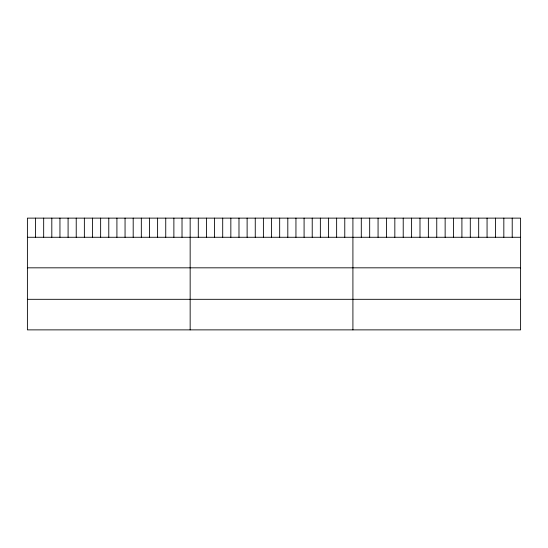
<?xml version="1.0" encoding="UTF-8"?>
<svg xmlns="http://www.w3.org/2000/svg" width="548" height="548" viewBox="0 0 548 548"><rect width="100%" height="100%" fill="white"/><g stroke="black" fill="none" stroke-linecap="round" stroke-linejoin="round"><path stroke-width="0.82" d="M520.6 237.27L520.6 329.875L27.4 329.875L27.4 218.125L520.6 218.125L520.6 237.27L27.4 237.27M27.4 267.828L520.6 267.828M27.4 299.311L520.6 299.311M512.216 218.125L512.216 237.27M503.831 218.125L503.831 237.27M495.447 218.125L495.447 237.27M487.062 218.125L487.062 237.27M478.678 218.125L478.678 237.27M470.294 218.125L470.294 237.27M461.909 218.125L461.909 237.27M453.525 218.125L453.525 237.27M445.14 218.125L445.14 237.27M436.756 218.125L436.756 237.27M428.372 218.125L428.372 237.27M419.987 218.125L419.987 237.27M411.603 218.125L411.603 237.27M403.218 218.125L403.218 237.27M394.834 218.125L394.834 237.27M386.45 218.125L386.45 237.27M378.065 218.125L378.065 237.27M369.681 218.125L369.681 237.27M361.296 218.125L361.296 237.27M352.912 218.125L352.912 329.875M344.774 218.125L344.774 237.27M336.636 218.125L336.636 237.27M328.499 218.125L328.499 237.27M320.361 218.125L320.361 237.27M312.223 218.125L312.223 237.27M304.085 218.125L304.085 237.27M295.947 218.125L295.947 237.27M287.81 218.125L287.81 237.27M279.672 218.125L279.672 237.27M271.534 218.125L271.534 237.27M263.396 218.125L263.396 237.27M255.258 218.125L255.258 237.27M247.121 218.125L247.121 237.27M238.983 218.125L238.983 237.27M230.845 218.125L230.845 237.27M222.707 218.125L222.707 237.27M214.569 218.125L214.569 237.27M206.432 218.125L206.432 237.27M198.294 218.125L198.294 237.27M190.156 218.125L190.156 329.875M182.018 218.125L182.018 237.27M173.88 218.125L173.88 237.27M165.743 218.125L165.743 237.27M157.605 218.125L157.605 237.27M149.467 218.125L149.467 237.27M141.329 218.125L141.329 237.27M133.191 218.125L133.191 237.27M125.054 218.125L125.054 237.27M116.916 218.125L116.916 237.27M108.778 218.125L108.778 237.27M100.64 218.125L100.64 237.27M92.502 218.125L92.502 237.27M84.365 218.125L84.365 237.27M76.227 218.125L76.227 237.27M68.089 218.125L68.089 237.27M59.951 218.125L59.951 237.27M51.813 218.125L51.813 237.27M43.676 218.125L43.676 237.27M35.538 218.125L35.538 237.27"/></g></svg>
